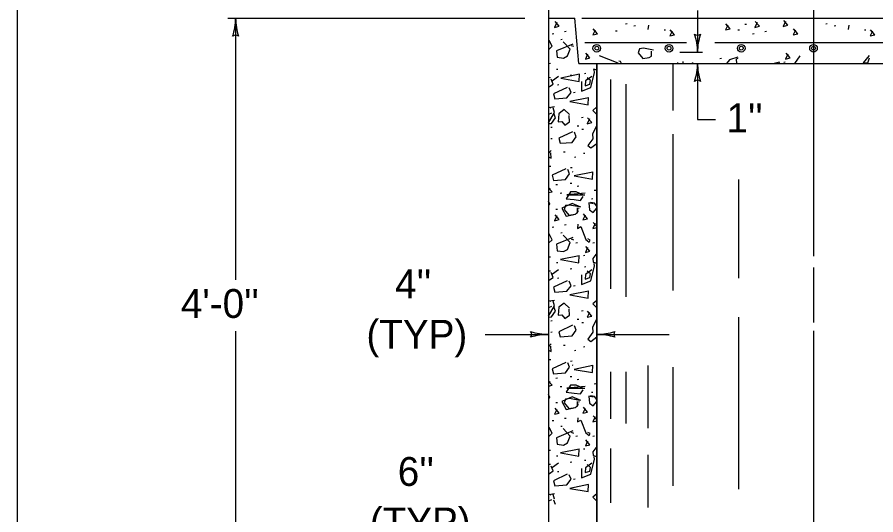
# Model space of a CAD drawing. Extents: x 1007 to 1035.5, y 1000.5 to 1021.5.
# Drawn here: x 1007 to 1012.94, y 1004.14 to 1007.58 of the extents above; entities that cross this region are included whole.
import ezdxf

# ---------------------------------------------------------------- set-up
doc = ezdxf.new("R2010")
doc.units = 0
for name, color, linetype in [('Level 1', 7, 'Continuous'), ('Level 10', 7, 'Continuous'), ('Level 11', 7, 'Continuous'), ('Level 15', 7, 'Continuous')]:
    doc.layers.add(name, color=color, linetype=linetype)

msp = doc.modelspace()

# ---------------------------------------------------------------- linework, layer by layer
at = {"layer": 'Level 1'}
for p, q in [((1012.5123, 1007.9706), (1012.5123, 1005.9296)), ((1010.6789, 1007.7644), (1010.6789, 1003.5769)), ((1011.7098, 1007.6312), (1011.7098, 1007.3422)), ((1008.4583, 1007.5769), (1010.5133, 1007.5769)), ((1008.5123, 1007.5769), (1008.5123, 1005.7641)), ((1010.6789, 1007.5769), (1010.8613, 1007.5769)), ((1010.8886, 1007.2644), (1010.8613, 1007.5769)), ((1010.9098, 1007.5769), (1014.1061, 1007.5769)), ((1011.6331, 1007.4062), (1010.9289, 1007.4062)), ((1014.0956, 1007.4062), (1011.8286, 1007.4062)), ((1011.5873, 1007.3422), (1011.7448, 1007.3422)), ((1010.8886, 1007.2644), (1014.1359, 1007.2644)), ((1011.0123, 1007.2644), (1011.0123, 1003.2644)), ((1011.7098, 1007.2644), (1011.7098, 1006.8748)), ((1011.7098, 1006.8748), (1011.8348, 1006.8748)), ((1012.5123, 1005.8493), (1012.5123, 1005.4683)), ((1008.5123, 1005.4103), (1008.5123, 1003.5769)), ((1012.5123, 1005.4113), (1012.5123, 1003.2139)), ((1010.2406, 1005.3871), (1010.6789, 1005.3871)), ((1011.0123, 1005.3871), (1011.5123, 1005.3871))]:
    msp.add_line(p, q, dxfattribs=at)
for points in [[(1010.7363, 1007.5469), (1010.7203, 1007.5136), (1010.7523, 1007.5216), (1010.723, 1007.5549)], [(1011.2215, 1007.5372), (1011.2108, 1007.5358)], [(1011.9195, 1007.5298), (1011.9035, 1007.4964), (1011.9355, 1007.5044), (1011.9062, 1007.5378)], [(1012.0485, 1007.5339), (1012.0378, 1007.5326)], [(1012.1229, 1007.5469), (1012.1069, 1007.5136), (1012.1389, 1007.5216), (1012.1096, 1007.5549)], [(1012.3193, 1007.5534), (1012.3033, 1007.5201), (1012.3353, 1007.5281), (1012.3059, 1007.5614)], [(1012.6081, 1007.5372), (1012.5974, 1007.5358)], [(1010.7993, 1007.4848), (1010.7887, 1007.4835)], [(1011.0014, 1007.4945), (1010.9854, 1007.4612), (1011.0174, 1007.4692), (1010.9881, 1007.5025)], [(1011.1528, 1007.4881), (1011.1421, 1007.4868)], [(1011.2804, 1007.5241), (1011.2697, 1007.5228)], [(1011.3682, 1007.4985), (1011.3735, 1007.5293)], [(1011.4889, 1007.4947), (1011.4783, 1007.4933)], [(1011.5339, 1007.488), (1011.5179, 1007.4547), (1011.5499, 1007.4627), (1011.5206, 1007.496)], [(1011.9994, 1007.4947), (1011.9887, 1007.4933)], [(1012.1859, 1007.4848), (1012.1753, 1007.4835)], [(1012.388, 1007.4945), (1012.372, 1007.4612), (1012.404, 1007.4692), (1012.3747, 1007.5025)], [(1012.667, 1007.5241), (1012.6563, 1007.5228)], [(1012.7548, 1007.4985), (1012.7601, 1007.5293)], [(1012.8755, 1007.4947), (1012.8648, 1007.4933)], [(1012.9205, 1007.488), (1012.9045, 1007.4547), (1012.9365, 1007.4627), (1012.9072, 1007.496)], [(1010.704, 1007.3825), (1010.6827, 1007.4225)], [(1010.7143, 1007.4684), (1010.7036, 1007.4671)], [(1010.8453, 1007.3985), (1010.7333, 1007.3505), (1010.7387, 1007.3065), (1010.7827, 1007.2998), (1010.8093, 1007.3158), (1010.828, 1007.3625), (1010.7787, 1007.4145)], [(1010.7732, 1007.4292), (1010.7625, 1007.4278)], [(1012.1008, 1007.4684), (1012.0902, 1007.4671)], [(1010.6789, 1007.3574), (1010.704, 1007.3825)], [(1010.8347, 1007.3892), (1010.8507, 1007.3825)], [(1011.4058, 1007.3554), (1011.3351, 1007.3688), (1011.3071, 1007.3648), (1011.2991, 1007.3381), (1011.3311, 1007.2981), (1011.3752, 1007.3061), (1011.3912, 1007.3154), (1011.3912, 1007.3488)], [(1010.949, 1007.3277), (1010.933, 1007.2943), (1010.9651, 1007.3023), (1010.9357, 1007.3357)], [(1011.1601, 1007.2652), (1011.0321, 1007.3158)], [(1011.875, 1007.2983), (1011.8643, 1007.2969)], [(1011.9893, 1007.3078), (1011.9319, 1007.2878)], [(1011.9919, 1007.2958), (1011.9799, 1007.2998)], [(1012.3356, 1007.3277), (1012.3196, 1007.2943), (1012.3517, 1007.3023), (1012.3223, 1007.3357)], [(1012.4187, 1007.3158), (1012.3813, 1007.2644)], [(1012.8971, 1007.3198), (1012.8558, 1007.2692), (1012.8878, 1007.2692), (1012.8998, 1007.3025)], [(1010.6913, 1007.2623), (1010.6807, 1007.261)], [(1011.1774, 1007.2772), (1011.1641, 1007.2798)], [(1011.1841, 1007.2644), (1011.1774, 1007.2772)], [(1011.5718, 1007.2705), (1011.5704, 1007.2644)], [(1011.6097, 1007.2644), (1011.6092, 1007.2772)], [(1011.6794, 1007.2644), (1011.6743, 1007.2702)], [(1011.9319, 1007.2878), (1011.9101, 1007.2644)], [(1011.9819, 1007.2644), (1011.9786, 1007.2932)], [(1012.276, 1007.2718), (1012.2405, 1007.2644)], [(1012.2758, 1007.2644), (1012.276, 1007.2731)], [(1012.3168, 1007.2721), (1012.3062, 1007.2708)], [(1010.7053, 1007.1465), (1010.7467, 1007.1758)], [(1010.7437, 1007.223), (1010.733, 1007.2217)], [(1010.8918, 1007.1887), (1010.7625, 1007.162), (1010.8905, 1007.1393), (1010.8918, 1007.19)], [(1010.8386, 1007.1805), (1010.8279, 1007.1792)], [(1010.9054, 1007.1385), (1010.9054, 1007.0718), (1010.9721, 1007.0971), (1010.9974, 1007.2012), (1010.9948, 1007.2185)], [(1010.9368, 1007.1936), (1010.9261, 1007.1923)], [(1010.9881, 1007.2265), (1011.0123, 1007.2198)], [(1010.692, 1007.1652), (1010.6789, 1007.1654)], [(1010.684, 1007.1038), (1010.7107, 1007.1212)], [(1010.7107, 1007.1212), (1010.6973, 1007.1545)], [(1010.9774, 1007.1732), (1010.9348, 1007.1425), (1010.9308, 1007.1092), (1010.9641, 1007.1198), (1010.9681, 1007.1452), (1010.9454, 1007.1652)], [(1010.6789, 1007.1047), (1010.684, 1007.1038)], [(1010.8072, 1007.097), (1010.7125, 1007.053), (1010.7218, 1007.0183), (1010.8058, 1007.025), (1010.8338, 1007.0637), (1010.8218, 1007.0943)], [(1010.7503, 1007.115), (1010.7396, 1007.1137)], [(1010.8615, 1007.0627), (1010.8508, 1007.0613)], [(1010.9548, 1007.0263), (1010.8255, 1006.9997), (1010.9535, 1006.977), (1010.9548, 1007.0277)], [(1010.6789, 1006.9625), (1010.6947, 1006.9558)], [(1010.6813, 1006.9558), (1010.6789, 1006.9542)], [(1010.7187, 1006.9624), (1010.6813, 1006.9558)], [(1010.72, 1006.9251), (1010.7093, 1006.9571)], [(1010.824, 1006.9091), (1010.7867, 1006.9438), (1010.7493, 1006.9144), (1010.744, 1006.8598), (1010.7707, 1006.8611), (1010.7907, 1006.8371), (1010.824, 1006.8598), (1010.82, 1006.9024)], [(1011.0123, 1006.9625), (1010.9854, 1006.9384)], [(1010.9854, 1006.9384), (1011.0121, 1006.9104)], [(1010.6789, 1006.8535), (1010.72, 1006.9251)], [(1010.6992, 1006.9203), (1010.6789, 1006.9108)], [(1010.6978, 1006.8483), (1010.7258, 1006.8869)], [(1010.7258, 1006.8869), (1010.7138, 1006.9176)], [(1010.9172, 1006.8893), (1010.9065, 1006.8879)], [(1010.9622, 1006.8793), (1010.9462, 1006.846), (1010.9782, 1006.854), (1010.9488, 1006.8873)], [(1011.0121, 1006.9104), (1011.0123, 1006.9106)], [(1010.6789, 1006.8467), (1010.6978, 1006.8483)], [(1010.7044, 1006.8205), (1010.6938, 1006.8192)], [(1010.8877, 1006.8303), (1010.877, 1006.829)], [(1011.0094, 1006.8304), (1010.9814, 1006.7758)], [(1011.0123, 1006.8327), (1011.0094, 1006.8304)], [(1010.8432, 1006.7894), (1010.7485, 1006.7453), (1010.7578, 1006.7107), (1010.8418, 1006.7173), (1010.8698, 1006.756), (1010.8578, 1006.7868)], [(1010.9204, 1006.8074), (1010.9098, 1006.8061)], [(1010.9814, 1006.7758), (1010.9854, 1006.7424)], [(1010.7044, 1006.742), (1010.6938, 1006.7407)], [(1010.9854, 1006.7424), (1010.9508, 1006.6943)], [(1010.9721, 1006.6783), (1011.0123, 1006.7088)], [(1010.696, 1006.661), (1010.6789, 1006.641)], [(1010.696, 1006.6077), (1010.6947, 1006.645)], [(1010.7928, 1006.6503), (1010.7821, 1006.649)], [(1010.9508, 1006.6943), (1010.9721, 1006.6783)], [(1010.6789, 1006.6162), (1010.696, 1006.6077)], [(1010.8681, 1006.6143), (1010.8573, 1006.613)], [(1010.9303, 1006.6405), (1010.9196, 1006.6392)], [(1010.6946, 1006.5508), (1010.6839, 1006.5495)], [(1010.7973, 1006.5328), (1010.7027, 1006.4888), (1010.712, 1006.4541), (1010.796, 1006.4608), (1010.824, 1006.4994), (1010.812, 1006.5302)], [(1010.8418, 1006.541), (1010.8312, 1006.5397)], [(1010.8493, 1006.5108), (1010.844, 1006.5135)], [(1010.9843, 1006.5113), (1010.8549, 1006.4846), (1010.983, 1006.4619), (1010.9843, 1006.5126)], [(1010.7404, 1006.4233), (1010.7298, 1006.4219)], [(1010.8386, 1006.4331), (1010.8279, 1006.4318)], [(1010.8877, 1006.4134), (1010.877, 1006.4121)], [(1010.7033, 1006.3749), (1010.6789, 1006.4025)], [(1010.6873, 1006.4003), (1010.6789, 1006.3828)], [(1010.6789, 1006.3688), (1010.7033, 1006.3749)], [(1010.7699, 1006.3643), (1010.7592, 1006.363)], [(1010.9161, 1006.3535), (1010.8694, 1006.3748), (1010.8293, 1006.3748), (1010.8013, 1006.3268), (1010.8547, 1006.3202), (1010.8988, 1006.3148), (1010.9174, 1006.3415)], [(1010.9308, 1006.3655), (1010.804, 1006.3548), (1010.9294, 1006.3548)], [(1011.0055, 1006.3839), (1010.9948, 1006.3826)], [(1010.6866, 1006.29), (1010.6789, 1006.3096)], [(1010.6789, 1006.2793), (1010.6866, 1006.29)], [(1010.9014, 1006.2682), (1010.8413, 1006.2935), (1010.7693, 1006.2615), (1010.8013, 1006.2068), (1010.8654, 1006.2202), (1010.8841, 1006.2388), (1010.8788, 1006.2628)], [(1010.9868, 1006.2908), (1010.9574, 1006.2988)], [(1010.9574, 1006.2988), (1010.9628, 1006.2508)], [(1010.9974, 1006.2962), (1010.9681, 1006.3015)], [(1010.9858, 1006.3251), (1010.9752, 1006.3238)], [(1011.0123, 1006.2753), (1010.9974, 1006.2962)], [(1010.7404, 1006.2531), (1010.7298, 1006.2518)], [(1010.8934, 1006.2695), (1010.8227, 1006.2828), (1010.7947, 1006.2788), (1010.7867, 1006.2522), (1010.8187, 1006.2122), (1010.8628, 1006.2202), (1010.8788, 1006.2295), (1010.8788, 1006.2628)], [(1010.8854, 1006.2628), (1010.8908, 1006.2588)], [(1010.9628, 1006.2508), (1010.9881, 1006.2308)], [(1010.9881, 1006.2308), (1011.0123, 1006.2616)], [(1010.7363, 1006.2072), (1010.7203, 1006.1738), (1010.7523, 1006.1818), (1010.723, 1006.2152)], [(1010.9327, 1006.2137), (1010.9167, 1006.1803), (1010.9487, 1006.1883), (1010.9193, 1006.2217)], [(1010.7143, 1006.1287), (1010.7036, 1006.1273)], [(1010.7993, 1006.1451), (1010.7887, 1006.1438)], [(1010.8801, 1006.1494), (1010.8788, 1006.1214), (1010.9028, 1006.1334), (1010.9361, 1006.0441), (1010.9601, 1006.0268), (1010.9668, 1006.0401), (1010.9508, 1006.0481)], [(1011.0014, 1006.1548), (1010.9854, 1006.1214)], [(1010.9854, 1006.1214), (1011.0123, 1006.1281)], [(1011.0123, 1006.1353), (1010.9881, 1006.1628)], [(1010.704, 1006.0428), (1010.6827, 1006.0828)], [(1010.8453, 1006.0588), (1010.7333, 1006.0108), (1010.7387, 1005.9668), (1010.7827, 1005.9601), (1010.8093, 1005.9761), (1010.828, 1006.0228), (1010.7787, 1006.0748)], [(1010.7732, 1006.0894), (1010.7625, 1006.0881)], [(1010.8347, 1006.0494), (1010.8507, 1006.0428)], [(1010.6789, 1006.0177), (1010.704, 1006.0428)], [(1010.8778, 1006.0208), (1010.8672, 1006.0194)], [(1010.949, 1005.9879), (1010.933, 1005.9546), (1010.9651, 1005.9626), (1010.9357, 1005.9959)], [(1010.9957, 1006.0208), (1010.985, 1006.0194)], [(1010.8894, 1005.932), (1010.7601, 1005.9053), (1010.8881, 1005.8827), (1010.8894, 1005.9333)], [(1010.9303, 1005.9323), (1010.9196, 1005.931)], [(1011.0123, 1005.9488), (1010.9854, 1005.9121)], [(1010.6913, 1005.9226), (1010.6807, 1005.9213)], [(1010.7437, 1005.8833), (1010.733, 1005.8819)], [(1010.9054, 1005.7988), (1010.9054, 1005.732), (1010.9721, 1005.7573), (1010.9974, 1005.8614), (1010.9948, 1005.8788)], [(1010.9854, 1005.9121), (1010.9881, 1005.8868)], [(1010.9881, 1005.8868), (1011.0123, 1005.88)], [(1010.692, 1005.8254), (1010.6789, 1005.8257)], [(1010.7107, 1005.7814), (1010.6973, 1005.8148)], [(1010.7053, 1005.8068), (1010.7467, 1005.8361)], [(1010.8386, 1005.8408), (1010.8279, 1005.8394)], [(1010.9368, 1005.8538), (1010.9261, 1005.8525)], [(1010.9774, 1005.8334), (1010.9348, 1005.8028), (1010.9308, 1005.7694), (1010.9641, 1005.7801), (1010.9681, 1005.8054), (1010.9454, 1005.8254)], [(1010.6789, 1005.7649), (1010.684, 1005.764)], [(1010.684, 1005.764), (1010.7107, 1005.7814)], [(1010.8072, 1005.7573), (1010.7125, 1005.7133), (1010.7218, 1005.6786), (1010.8058, 1005.6853), (1010.8338, 1005.7239), (1010.8218, 1005.7546)], [(1010.7503, 1005.7753), (1010.7396, 1005.7739)], [(1010.8615, 1005.7229), (1010.8508, 1005.7216)], [(1010.9548, 1005.6866), (1010.8255, 1005.6599), (1010.9535, 1005.6373), (1010.9548, 1005.6879)], [(1010.6789, 1005.6228), (1010.6947, 1005.616)], [(1010.6813, 1005.616), (1010.6789, 1005.6144)], [(1010.6789, 1005.5138), (1010.72, 1005.5853)], [(1010.6992, 1005.5805), (1010.6789, 1005.5711)], [(1010.7187, 1005.6227), (1010.6813, 1005.616)], [(1010.72, 1005.5853), (1010.7093, 1005.6173)], [(1010.7258, 1005.5472), (1010.7138, 1005.5778)], [(1010.824, 1005.5693), (1010.7867, 1005.604), (1010.7493, 1005.5747), (1010.744, 1005.52), (1010.7707, 1005.5213), (1010.7907, 1005.4973), (1010.824, 1005.52), (1010.82, 1005.5627)], [(1011.0123, 1005.6228), (1010.9854, 1005.5987)], [(1010.9854, 1005.5987), (1011.0121, 1005.5707)], [(1011.0121, 1005.5707), (1011.0123, 1005.5708)], [(1010.6978, 1005.5085), (1010.7258, 1005.5472)], [(1010.9172, 1005.5495), (1010.9065, 1005.5482)], [(1010.9622, 1005.5396), (1010.9462, 1005.5063), (1010.9782, 1005.5143), (1010.9488, 1005.5476)], [(1010.6789, 1005.507), (1010.6978, 1005.5085)], [(1010.7044, 1005.4808), (1010.6938, 1005.4794)], [(1010.8877, 1005.4906), (1010.877, 1005.4893)], [(1010.9204, 1005.4677), (1010.9098, 1005.4663)], [(1011.0094, 1005.4907), (1010.9814, 1005.436)], [(1011.0123, 1005.493), (1011.0094, 1005.4907)], [(1010.7044, 1005.4023), (1010.6938, 1005.4009)], [(1010.8432, 1005.4497), (1010.7485, 1005.4056), (1010.7578, 1005.3709), (1010.8418, 1005.3776), (1010.8698, 1005.4163), (1010.8578, 1005.447)], [(1010.9854, 1005.4027), (1010.9508, 1005.3546)], [(1010.9814, 1005.436), (1010.9854, 1005.4027)], [(1010.9508, 1005.3546), (1010.9721, 1005.3386)], [(1010.9721, 1005.3386), (1011.0123, 1005.3691)], [(1010.696, 1005.3213), (1010.6789, 1005.3013)], [(1010.6789, 1005.2765), (1010.696, 1005.2679)], [(1010.696, 1005.2679), (1010.6947, 1005.3053)], [(1010.7928, 1005.3106), (1010.7821, 1005.3093)], [(1010.8681, 1005.2746), (1010.8573, 1005.2733)], [(1010.9303, 1005.3008), (1010.9196, 1005.2994)], [(1010.6946, 1005.2111), (1010.6839, 1005.2098)], [(1010.7973, 1005.1931), (1010.7027, 1005.149), (1010.712, 1005.1143), (1010.796, 1005.121), (1010.824, 1005.1597), (1010.812, 1005.1904)], [(1010.8418, 1005.2013), (1010.8312, 1005.1999)], [(1010.8493, 1005.1711), (1010.844, 1005.1738)], [(1010.9843, 1005.1715), (1010.8549, 1005.1448), (1010.983, 1005.1222), (1010.9843, 1005.1728)], [(1010.7033, 1005.0352), (1010.6789, 1005.0628)], [(1010.6873, 1005.0605), (1010.6789, 1005.0432)], [(1010.7404, 1005.0835), (1010.7298, 1005.0822)], [(1010.8386, 1005.0933), (1010.8279, 1005.092)], [(1010.8877, 1005.0737), (1010.877, 1005.0723)], [(1011.0055, 1005.0442), (1010.9948, 1005.0428)], [(1010.6789, 1005.0291), (1010.7033, 1005.0352)], [(1010.7699, 1005.0246), (1010.7592, 1005.0233)], [(1010.9161, 1005.0138), (1010.8694, 1005.0351), (1010.8293, 1005.0351), (1010.8013, 1004.9871), (1010.8547, 1004.9804), (1010.8988, 1004.9751), (1010.9174, 1005.0018)], [(1010.9308, 1005.0258), (1010.804, 1005.0151), (1010.9294, 1005.0151)], [(1010.9858, 1004.9853), (1010.9752, 1004.984)], [(1010.6866, 1004.9503), (1010.6789, 1004.9699)], [(1010.6789, 1004.9397), (1010.6866, 1004.9503)], [(1010.9014, 1004.9284), (1010.8413, 1004.9538), (1010.7693, 1004.9218), (1010.8013, 1004.8671), (1010.8654, 1004.8804), (1010.8841, 1004.8991), (1010.8788, 1004.9231)], [(1010.8934, 1004.9298), (1010.8227, 1004.9431), (1010.7947, 1004.9391), (1010.7867, 1004.9124), (1010.8187, 1004.8724), (1010.8628, 1004.8804), (1010.8788, 1004.8898), (1010.8788, 1004.9231)], [(1010.8854, 1004.9231), (1010.8908, 1004.9191)], [(1010.9868, 1004.9511), (1010.9574, 1004.9591)], [(1010.9574, 1004.9591), (1010.9628, 1004.9111)], [(1010.9974, 1004.9564), (1010.9681, 1004.9618)], [(1010.9881, 1004.8911), (1011.0123, 1004.9219)], [(1011.0123, 1004.9357), (1010.9974, 1004.9564)], [(1010.7363, 1004.8674), (1010.7203, 1004.8341), (1010.7523, 1004.8421), (1010.723, 1004.8754)], [(1010.7404, 1004.9133), (1010.7298, 1004.912)], [(1010.9327, 1004.8739), (1010.9167, 1004.8406), (1010.9487, 1004.8486), (1010.9193, 1004.8819)], [(1010.9628, 1004.9111), (1010.9881, 1004.8911)], [(1010.7993, 1004.8053), (1010.7887, 1004.804)], [(1010.8801, 1004.8097), (1010.8788, 1004.7817), (1010.9028, 1004.7937), (1010.9361, 1004.7043), (1010.9601, 1004.687), (1010.9668, 1004.7003), (1010.9508, 1004.7083)], [(1011.0014, 1004.815), (1010.9854, 1004.7817)], [(1011.0123, 1004.7956), (1010.9881, 1004.823)], [(1010.704, 1004.703), (1010.6827, 1004.743)], [(1010.7143, 1004.7889), (1010.7036, 1004.7876)], [(1010.7732, 1004.7497), (1010.7625, 1004.7483)], [(1010.9854, 1004.7817), (1011.0123, 1004.7884)], [(1010.6789, 1004.6779), (1010.704, 1004.703)], [(1010.8453, 1004.719), (1010.7333, 1004.671), (1010.7387, 1004.627), (1010.7827, 1004.6203), (1010.8093, 1004.6363), (1010.828, 1004.683), (1010.7787, 1004.735)], [(1010.8347, 1004.7097), (1010.8507, 1004.703)], [(1010.8778, 1004.681), (1010.8672, 1004.6797)], [(1010.9957, 1004.681), (1010.985, 1004.6797)], [(1010.949, 1004.6482), (1010.933, 1004.6148), (1010.9651, 1004.6228), (1010.9357, 1004.6562)], [(1010.6913, 1004.5828), (1010.6807, 1004.5815)], [(1010.8894, 1004.5923), (1010.7601, 1004.5656), (1010.8881, 1004.5429), (1010.8894, 1004.5936)], [(1010.9303, 1004.5926), (1010.9196, 1004.5913)], [(1011.0123, 1004.6092), (1010.9854, 1004.5723)], [(1010.9854, 1004.5723), (1010.9881, 1004.547)], [(1010.7437, 1004.5435), (1010.733, 1004.5422)], [(1010.8386, 1004.501), (1010.8279, 1004.4997)], [(1010.9054, 1004.459), (1010.9054, 1004.3923), (1010.9721, 1004.4176), (1010.9974, 1004.5217), (1010.9948, 1004.539)], [(1010.9368, 1004.5141), (1010.9261, 1004.5128)], [(1010.9881, 1004.547), (1011.0123, 1004.5403)], [(1010.692, 1004.4857), (1010.6789, 1004.486)], [(1010.684, 1004.4243), (1010.7107, 1004.4417)], [(1010.7107, 1004.4417), (1010.6973, 1004.475)], [(1010.7053, 1004.467), (1010.7467, 1004.4963)], [(1010.9774, 1004.4937), (1010.9348, 1004.463), (1010.9308, 1004.4297), (1010.9641, 1004.4403), (1010.9681, 1004.4657), (1010.9454, 1004.4857)], [(1010.6789, 1004.4253), (1010.684, 1004.4243)], [(1010.8072, 1004.4175), (1010.7125, 1004.3735), (1010.7218, 1004.3388), (1010.8058, 1004.3455), (1010.8338, 1004.3842), (1010.8218, 1004.4148)], [(1010.7503, 1004.4355), (1010.7396, 1004.4342)], [(1010.8615, 1004.3832), (1010.8508, 1004.3818)], [(1010.9548, 1004.3468), (1010.8255, 1004.3202), (1010.9535, 1004.2975), (1010.9548, 1004.3482)], [(1010.6789, 1004.283), (1010.6947, 1004.2763)], [(1010.6813, 1004.2763), (1010.6789, 1004.2748)], [(1010.7187, 1004.2829), (1010.6813, 1004.2763)], [(1010.72, 1004.2456), (1010.7093, 1004.2776)], [(1011.0123, 1004.2831), (1010.9854, 1004.2589)], [(1010.6992, 1004.2408), (1010.6789, 1004.2314)], [(1010.7258, 1004.2074), (1010.7138, 1004.2381)], [(1010.9854, 1004.2589), (1011.0121, 1004.2309)], [(1011.0121, 1004.2309), (1011.0123, 1004.2312)], [(1011.0123, 1004.1533), (1011.0094, 1004.1509)]]:
    msp.add_lwpolyline(points, dxfattribs=at)
for centre, radius in [((1011.0123, 1007.3693), 0.0264), ((1011.0123, 1007.3693), 0.0132), ((1011.5123, 1007.3693), 0.0264), ((1011.5123, 1007.3693), 0.0132), ((1012.0123, 1007.3693), 0.0264), ((1012.0123, 1007.3693), 0.0132), ((1012.5123, 1007.3693), 0.0264), ((1012.5123, 1007.3693), 0.0132)]:
    msp.add_circle(centre, radius, dxfattribs=at)
for centre, radius, start, end in [((1008.1216, 1007.5769), 0.3906, 341.34716, 359.99389), ((1008.9029, 1007.5769), 0.3906, 179.98778, 180), ((1008.9029, 1007.5769), 0.3906, 180, 198.66878), ((1008.5122, 1007.4284), 0.0312, 48.7746, 130.89129), ((1011.7098, 1007.4907), 0.0312, 228.7746, 310.89129), ((1011.3191, 1007.3422), 0.3906, 0, 18.66878), ((1012.1004, 1007.3422), 0.3906, 161.34716, 179.99389), ((1011.3191, 1007.3422), 0.3906, 359.98778, 0), ((1011.3191, 1007.2644), 0.3906, 341.34716, 359.99389), ((1012.1004, 1007.2644), 0.3906, 179.98778, 180), ((1012.1004, 1007.2644), 0.3906, 180, 198.66878), ((1011.7097, 1007.1159), 0.0312, 48.7746, 130.89129), ((1010.5304, 1005.3871), 0.0312, 318.7746, 40.89129), ((1010.6789, 1005.7777), 0.3906, 251.34716, 269.99389), ((1011.0123, 1005.7777), 0.3906, 270, 288.66878), ((1011.1608, 1005.387), 0.0312, 138.7746, 220.89129), ((1010.6789, 1004.9965), 0.3906, 90, 108.66878), ((1010.6789, 1004.9965), 0.3906, 89.98778, 90), ((1011.0123, 1005.7777), 0.3906, 269.98778, 270), ((1011.0123, 1004.9965), 0.3906, 71.34716, 89.99389)]:
    msp.add_arc(centre, radius, start, end, dxfattribs=at)
at = {"layer": 'Level 10'}
msp.add_line((1007, 1021.5), (1007, 1000.5), dxfattribs=at)
at = {"layer": 'Level 11'}
msp.add_lwpolyline([(1007, 1000.5), (1035.5, 1000.5), (1035.5, 1021.5), (1007, 1021.5)], close=True, dxfattribs=at)
at = {"layer": 'Level 15'}
for p, q in [((1011.0108, 1007.2644), (1011.0108, 1003.6514)), ((1011.5393, 1007.2644), (1011.5393, 1006.937)), ((1011.1061, 1007.153), (1011.1061, 1005.7015)), ((1011.2144, 1007.1205), (1011.2144, 1005.6473)), ((1011.5393, 1006.7731), (1011.5393, 1005.6907)), ((1011.9943, 1006.4598), (1011.9943, 1005.7773)), ((1011.9943, 1005.5065), (1011.9943, 1004.315)), ((1011.3661, 1005.1708), (1011.3661, 1004.7374)), ((1011.5393, 1005.1599), (1011.5393, 1004.3367)), ((1011.1061, 1005.1274), (1011.1061, 1004.8024)), ((1011.2144, 1005.1274), (1011.2144, 1004.7699)), ((1011.1061, 1004.5967), (1011.1061, 1004.2195)), ((1011.3661, 1004.5533), (1011.3661, 1004.1878))]:
    msp.add_line(p, q, dxfattribs=at)

# ---------------------------------------------------------------- texts
at = {"layer": 'Level 1'}
for s, p in [("1''", (1011.91, 1006.7865)), ("4''", (1009.6159, 1005.6376)), ("4'-0''", (1008.1333, 1005.5008)), ('(TYP)', (1009.4175, 1005.2876)), ("6''", (1009.6345, 1004.3373)), ('(TYP)', (1009.4408, 1003.9873))]:
    msp.add_text(s, height=0.2, dxfattribs=at).set_placement(p)

doc.saveas('drawing.dxf')
